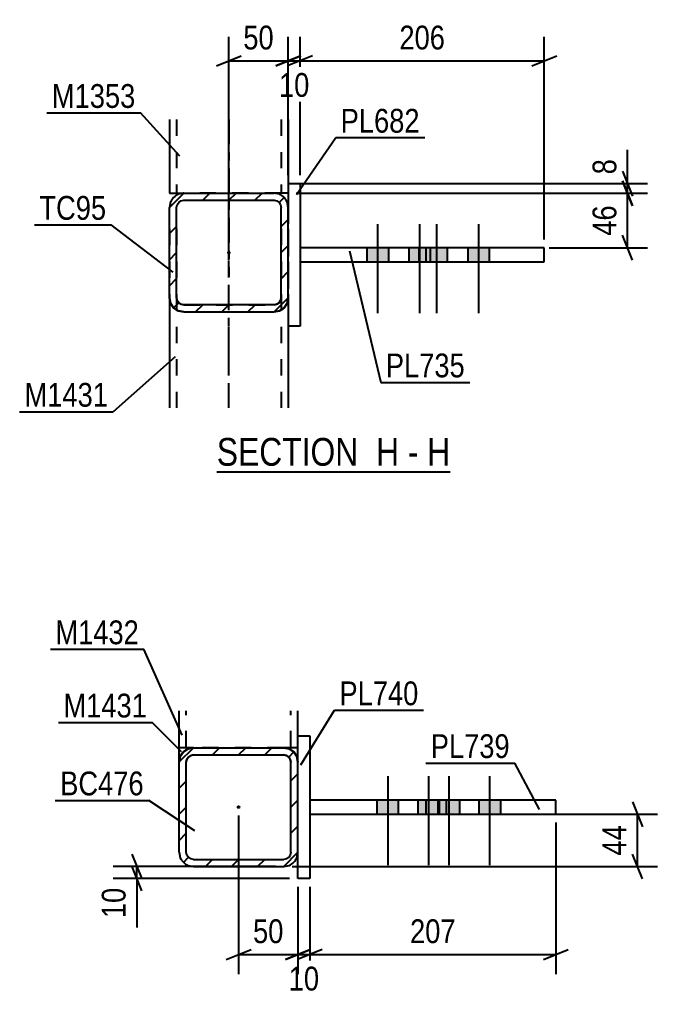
# Model space of a CAD drawing. Header units: millimetres. Extents: x 0 to 1189, y 0 to 841.
# Drawn here: x 740 to 816.7, y 201.8 to 319.3 of the extents above; entities that cross this region are included whole.
import ezdxf

# ---------------------------------------------------------------- set-up
doc = ezdxf.new("R2010")
doc.units = ezdxf.units.MM
doc.linetypes.add('DXK_LINE_DOT2', pattern=[3.9198, 1.9599, -1.9599])
doc.linetypes.add('DXK_LINE_DOT3', pattern=[5.9187, 2.979, -0.9799, 0.9799, -0.9799])
doc.styles.add('Arial Narrow', font='ARIALN.TTF', dxfattribs={"height": 0.2})

# ---------------------------------------------------------------- blocks, each defined once
blk = doc.blocks.new('Unknown-761549426-81 - 29731')
at = {"color": 6, "linetype": 'Continuous'}
blk.add_line((763.72, 264.83), (791.79, 264.83), dxfattribs=at)
at = {"color": 0, "linetype": 'Continuous'}
for points in [[(781.83, 265.58), (781.83, 269.08), (763.72, 269.08), (763.72, 265.58)], [(785.65, 265.58), (785.65, 269.08), (782.88, 269.08), (782.88, 265.58)], [(787.97, 265.58), (787.97, 269.08), (786.7, 269.08), (786.7, 265.58)], [(791.79, 265.58), (791.79, 269.08), (789.02, 269.08), (789.02, 265.58)]]:
    blk.add_wipeout(points, dxfattribs=at)
at = {"color": 7, "linetype": 'Continuous', "style": 'Arial Narrow'}
for s, p in [('SECTION ', (763.72, 265.58)), ('H', (782.88, 265.58)), ('H', (789.02, 265.58)), ('-', (786.7, 265.58))]:
    blk.add_text(s, height=3.34, dxfattribs=at).set_placement(p)
blk = doc.blocks.new('Part-761549426-29914 - 29912')
at = {"color": 7, "linetype": 'DXK_LINE_DOT2'}
for p, q in [((759.2, 231.64), (759.2, 233.69)), ((760.05, 227.84), (760.05, 233.69)), ((772.63, 227.84), (772.63, 233.69)), ((773.48, 227.84), (773.48, 233.69)), ((760.26, 231.51), (759.7, 231.14)), ((760.91, 231.64), (760.26, 231.51)), ((760.91, 231.64), (771.77, 231.64)), ((772.42, 231.51), (771.77, 231.64)), ((772.98, 231.14), (772.42, 231.51)), ((759.33, 230.58), (759.2, 229.93)), ((759.7, 231.14), (759.33, 230.58)), ((760.05, 229.93), (760.12, 230.26)), ((760.12, 230.26), (760.31, 230.53)), ((760.31, 230.53), (760.58, 230.72)), ((760.58, 230.72), (760.91, 230.78)), ((760.91, 230.78), (771.77, 230.78)), ((771.77, 230.78), (772.1, 230.72)), ((772.1, 230.72), (772.37, 230.53)), ((772.37, 230.53), (772.56, 230.26)), ((772.56, 230.26), (772.63, 229.93)), ((773.35, 230.58), (772.98, 231.14)), ((773.48, 229.93), (773.35, 230.58)), ((759.2, 227.84), (759.2, 229.93))]:
    blk.add_line(p, q, dxfattribs=at)
at = {"color": 2, "linetype": 'Continuous'}
blk.add_line((759.2, 229.93), (759.2, 231.64), dxfattribs=at)
blk = doc.blocks.new('Part-761549426-29915 - 29912')
at = {"linetype": 'Continuous'}
h = blk.add_hatch(dxfattribs=at)
h.set_pattern_fill('', scale=0.7, style=0, pattern_type=0)
h.set_pattern_definition([(45, (771.7689, 217.3561), (-1.57154, 1.57154), [])])
h.paths.add_polyline_path([(760.91, 217.36), (771.77, 217.36), (772.42, 217.49), (772.98, 217.86), (773.35, 218.41), (773.48, 219.07), (773.48, 229.93), (773.35, 230.58), (772.98, 231.14), (772.42, 231.51), (771.77, 231.64), (760.91, 231.64), (760.26, 231.51), (759.7, 231.14), (759.33, 230.58), (759.2, 229.93), (759.2, 219.07), (759.33, 218.41), (759.7, 217.86), (760.26, 217.49)])
h.paths.add_polyline_path([(760.12, 218.74), (760.05, 219.07), (760.05, 229.93), (760.12, 230.26), (760.31, 230.53), (760.58, 230.72), (760.91, 230.78), (771.77, 230.78), (772.1, 230.72), (772.37, 230.53), (772.56, 230.26), (772.63, 229.93), (772.63, 219.07), (772.56, 218.74), (772.37, 218.46), (772.1, 218.28), (771.77, 218.21), (760.91, 218.21), (760.58, 218.28), (760.31, 218.46)])
blk.add_hatch(color=246, dxfattribs=at).paths.add_polyline_path([(766.34, 224.4, -1), (766.34, 224.6, -1)])
at = {"color": 7, "linetype": 'DXK_LINE_DOT2'}
for p, q in [((759.7, 231.14), (760.26, 231.51)), ((760.26, 231.51), (760.91, 231.64)), ((760.91, 231.64), (771.77, 231.64)), ((771.77, 231.64), (772.42, 231.51)), ((772.42, 231.51), (772.98, 231.14)), ((759.2, 229.93), (759.33, 230.58)), ((759.33, 230.58), (759.7, 231.14)), ((760.12, 230.26), (760.05, 229.93)), ((760.31, 230.53), (760.12, 230.26)), ((760.58, 230.72), (760.31, 230.53)), ((760.91, 230.78), (760.58, 230.72)), ((760.91, 230.78), (771.77, 230.78)), ((772.1, 230.72), (771.77, 230.78)), ((772.37, 230.53), (772.1, 230.72)), ((772.56, 230.26), (772.37, 230.53)), ((772.63, 229.93), (772.56, 230.26)), ((772.98, 231.14), (773.35, 230.58)), ((773.35, 230.58), (773.48, 229.93)), ((759.2, 227.84), (759.2, 229.93)), ((760.05, 227.84), (760.05, 229.93)), ((772.63, 227.84), (772.63, 229.93)), ((773.48, 227.84), (773.48, 229.93))]:
    blk.add_line(p, q, dxfattribs=at)
at = {"color": 2, "linetype": 'Continuous'}
for p, q in [((760.91, 231.64), (760.26, 231.51)), ((760.91, 231.64), (771.77, 231.64)), ((772.42, 231.51), (771.77, 231.64)), ((759.33, 230.58), (759.2, 229.93)), ((760.05, 229.93), (760.12, 230.26)), ((760.12, 230.26), (760.31, 230.53)), ((760.31, 230.53), (760.58, 230.72)), ((760.58, 230.72), (760.91, 230.78)), ((760.91, 230.78), (771.77, 230.78)), ((771.77, 230.78), (772.1, 230.72)), ((772.1, 230.72), (772.37, 230.53)), ((772.37, 230.53), (772.56, 230.26)), ((772.56, 230.26), (772.63, 229.93)), ((773.48, 229.93), (773.35, 230.58)), ((759.2, 219.07), (759.2, 229.93)), ((760.05, 219.07), (760.05, 229.93)), ((772.63, 219.07), (772.63, 229.93)), ((773.48, 219.07), (773.48, 229.93)), ((759.2, 219.07), (759.33, 218.41)), ((760.12, 218.74), (760.05, 219.07)), ((760.31, 218.46), (760.12, 218.74)), ((760.58, 218.28), (760.31, 218.46)), ((772.37, 218.46), (772.1, 218.28)), ((772.56, 218.74), (772.37, 218.46)), ((772.63, 219.07), (772.56, 218.74)), ((773.35, 218.41), (773.48, 219.07)), ((760.26, 217.49), (760.91, 217.36)), ((760.91, 218.21), (760.58, 218.28)), ((760.91, 218.21), (771.77, 218.21)), ((760.91, 217.36), (771.77, 217.36)), ((772.1, 218.28), (771.77, 218.21)), ((771.77, 217.36), (772.42, 217.49))]:
    blk.add_line(p, q, dxfattribs=at)
at = {"color": 7, "linetype": 'DXK_LINE_DOT3'}
blk.add_line((766.34, 224.5), (766.34, 224.5), dxfattribs=at)
at = {"color": 246, "linetype": 'DXK_LINE_DOT2'}
blk.add_line((766.34, 224.5), (766.34, 224.5), dxfattribs=at)
at = {"color": 246, "linetype": 'Continuous'}
blk.add_circle((766.34, 224.5), 0.1, dxfattribs=at)
at = {"color": 2, "linetype": 'Continuous'}
for centre, start, end in [((760.91, 229.93), 112.5, 157.5), ((771.77, 229.93), 22.5, 67.5), ((760.91, 219.07), 202.5, 247.5), ((771.77, 219.07), 292.5, 337.5)]:
    blk.add_arc(centre, 1.71, start, end, dxfattribs=at)
blk = doc.blocks.new('Part-761549426-29916 - 29912')
at = {"color": 2, "linetype": 'Continuous'}
for p, q in [((759.2, 231.64), (759.2, 236.09)), ((773.48, 233.07), (773.48, 236.09)), ((760.91, 231.64), (759.2, 231.64)), ((773.35, 231.64), (771.77, 231.64)), ((773.48, 231.64), (773.35, 231.64))]:
    blk.add_line(p, q, dxfattribs=at)
at = {"color": 7, "linetype": 'DXK_LINE_DOT2'}
for p, q in [((760.05, 231.64), (760.05, 236.09)), ((772.63, 231.64), (772.63, 236.09)), ((773.48, 231.64), (773.48, 233.07)), ((760.31, 231.64), (760.26, 231.64)), ((771.77, 231.64), (760.91, 231.64)), ((772.56, 231.64), (772.42, 231.64)), ((773.48, 231.64), (773.48, 231.64))]:
    blk.add_line(p, q, dxfattribs=at)
blk = doc.blocks.new('Part-761549426-29941 - 29912')
at = {"color": 2, "linetype": 'Continuous'}
for p, q in [((773.48, 233.07), (774.91, 233.07)), ((773.48, 229.93), (773.48, 233.07)), ((774.91, 233.07), (774.91, 215.93)), ((773.48, 215.93), (773.48, 219.07)), ((774.91, 215.93), (773.48, 215.93))]:
    blk.add_line(p, q, dxfattribs=at)
at = {"color": 7, "linetype": 'DXK_LINE_DOT2'}
blk.add_line((773.48, 219.07), (773.48, 229.93), dxfattribs=at)
blk = doc.blocks.new('Bolt-761549426-30002 - 29912')
at = {"linetype": 'Continuous'}
for points in [[(782.98, 223.64), (785.55, 223.64), (785.55, 225.36), (782.98, 225.36)], [(787.91, 223.64), (790.48, 223.64), (790.48, 225.36), (787.91, 225.36)], [(790.32, 223.64), (792.89, 223.64), (792.89, 225.36), (790.32, 225.36)], [(795.25, 223.64), (797.82, 223.64), (797.82, 225.36), (795.25, 225.36)]]:
    blk.add_hatch(color=1, dxfattribs=at).paths.add_polyline_path(points)
at = {"color": 1, "linetype": 'Continuous'}
for p, q in [((784.27, 228.21), (784.27, 217.5)), ((789.19, 228.21), (789.19, 217.5)), ((791.61, 228.21), (791.61, 217.5)), ((796.53, 228.21), (796.53, 217.5)), ((782.98, 225.36), (782.98, 223.64)), ((785.55, 225.36), (785.55, 223.64)), ((787.91, 225.36), (787.91, 223.64)), ((790.32, 225.36), (790.32, 223.64)), ((790.48, 225.36), (790.48, 223.64)), ((792.89, 225.36), (792.89, 223.64)), ((795.25, 225.36), (795.25, 223.64)), ((797.82, 225.36), (797.82, 223.64))]:
    blk.add_line(p, q, dxfattribs=at)
blk = doc.blocks.new('Part-761549426-29986 - 29912')
at = {"color": 2, "linetype": 'Continuous'}
for p, q in [((804.49, 225.36), (774.91, 225.36)), ((774.91, 225.36), (774.91, 223.64)), ((788.89, 223.64), (788.89, 225.36)), ((804.49, 223.64), (804.49, 225.36)), ((774.91, 223.64), (804.49, 223.64))]:
    blk.add_line(p, q, dxfattribs=at)
at = {"color": 7, "linetype": 'DXK_LINE_DOT2'}
blk.add_line((791.34, 223.64), (791.34, 225.36), dxfattribs=at)
blk = doc.blocks.new('Part-761549426-29733 - 29731')
at = {"linetype": 'Continuous'}
blk.add_hatch(color=246, dxfattribs=at).paths.add_polyline_path([(765.17, 291.12, -1), (765.17, 291.32, -1)])
at = {"color": 7, "linetype": 'DXK_LINE_DOT3'}
blk.add_line((765.17, 272.53), (765.17, 300.62), dxfattribs=at)
at = {"color": 246, "linetype": 'DXK_LINE_DOT2'}
blk.add_line((765.17, 272.53), (765.17, 300.62), dxfattribs=at)
at = {"color": 7, "linetype": 'DXK_LINE_DOT2'}
for p, q in [((758.03, 294.06), (758.03, 285.79)), ((758.89, 294.06), (758.89, 272.53)), ((771.46, 294.06), (771.46, 272.53)), ((772.31, 294.06), (772.31, 282.38)), ((758.03, 285.79), (758.16, 285.14)), ((758.95, 285.47), (758.89, 285.79)), ((759.14, 285.19), (758.95, 285.47)), ((771.39, 285.47), (771.21, 285.19)), ((771.46, 285.79), (771.39, 285.47)), ((772.18, 285.14), (772.31, 285.79)), ((758.16, 285.14), (758.53, 284.58)), ((758.53, 284.58), (759.09, 284.21)), ((759.09, 284.21), (759.74, 284.08)), ((759.41, 285), (759.14, 285.19)), ((759.74, 284.94), (759.41, 285)), ((759.74, 284.94), (770.6, 284.94)), ((770.93, 285), (770.6, 284.94)), ((770.6, 284.08), (771.26, 284.21)), ((771.21, 285.19), (770.93, 285)), ((771.26, 284.21), (771.81, 284.58)), ((771.81, 284.58), (772.18, 285.14)), ((759.74, 284.08), (770.6, 284.08))]:
    blk.add_line(p, q, dxfattribs=at)
at = {"color": 2, "linetype": 'Continuous'}
for p, q in [((758.03, 285.79), (758.03, 272.53)), ((772.31, 282.38), (772.31, 272.53))]:
    blk.add_line(p, q, dxfattribs=at)
at = {"color": 246, "linetype": 'Continuous'}
blk.add_circle((765.17, 291.22), 0.1, dxfattribs=at)
blk = doc.blocks.new('Bolt-761549426-29820 - 29731')
at = {"linetype": 'Continuous'}
for points in [[(781.78, 290.09), (784.35, 290.09), (784.35, 291.8), (781.78, 291.8)], [(786.82, 290.09), (789.39, 290.09), (789.39, 291.8), (786.82, 291.8)], [(788.87, 290.09), (791.44, 290.09), (791.44, 291.8), (788.87, 291.8)], [(793.91, 290.09), (796.48, 290.09), (796.48, 291.8), (793.91, 291.8)]]:
    blk.add_hatch(color=1, dxfattribs=at).paths.add_polyline_path(points)
at = {"color": 1, "linetype": 'Continuous'}
for p, q in [((783.06, 294.66), (783.06, 283.95)), ((788.11, 294.66), (788.11, 283.95)), ((790.15, 294.66), (790.15, 283.95)), ((795.19, 294.66), (795.19, 283.95)), ((781.78, 291.8), (781.78, 290.09)), ((784.35, 291.8), (784.35, 290.09)), ((786.82, 291.8), (786.82, 290.09)), ((788.87, 291.8), (788.87, 290.09)), ((789.39, 291.8), (789.39, 290.09)), ((791.44, 291.8), (791.44, 290.09)), ((793.91, 291.8), (793.91, 290.09)), ((796.48, 291.8), (796.48, 290.09))]:
    blk.add_line(p, q, dxfattribs=at)
blk = doc.blocks.new('Part-761549426-29804 - 29731')
at = {"color": 2, "linetype": 'Continuous'}
for p, q in [((803.1, 291.8), (773.74, 291.8)), ((773.74, 291.8), (773.74, 290.09)), ((788.04, 290.09), (788.04, 291.8)), ((803.1, 290.09), (803.1, 291.8)), ((773.74, 290.09), (803.1, 290.09))]:
    blk.add_line(p, q, dxfattribs=at)
at = {"color": 7, "linetype": 'DXK_LINE_DOT2'}
blk.add_line((790.17, 290.09), (790.17, 291.8), dxfattribs=at)
blk = doc.blocks.new('Part-761549426-29732 - 29731')
at = {"linetype": 'Continuous'}
h = blk.add_hatch(dxfattribs=at)
h.set_pattern_fill('', scale=0.7, style=0, pattern_type=0)
h.set_pattern_definition([(45, (770.5999, 284.0803), (-1.57154, 1.57154), [])])
h.paths.add_polyline_path([(759.74, 284.08), (770.6, 284.08), (771.26, 284.21), (771.81, 284.58), (772.18, 285.14), (772.31, 285.79), (772.31, 296.65), (772.18, 297.31), (771.81, 297.86), (771.26, 298.24), (770.6, 298.37), (759.74, 298.37), (759.09, 298.24), (758.53, 297.86), (758.16, 297.31), (758.03, 296.65), (758.03, 285.79), (758.16, 285.14), (758.53, 284.58), (759.09, 284.21)])
h.paths.add_polyline_path([(758.95, 285.47), (758.89, 285.79), (758.89, 296.65), (758.95, 296.98), (759.14, 297.26), (759.41, 297.44), (759.74, 297.51), (770.6, 297.51), (770.93, 297.44), (771.21, 297.26), (771.39, 296.98), (771.46, 296.65), (771.46, 285.79), (771.39, 285.47), (771.21, 285.19), (770.93, 285), (770.6, 284.94), (759.74, 284.94), (759.41, 285), (759.14, 285.19)])
blk.add_hatch(color=246, dxfattribs=at).paths.add_polyline_path([(765.17, 291.12, -1), (765.17, 291.32, -1)])
at = {"color": 2, "linetype": 'Continuous'}
for p, q in [((759.74, 298.37), (759.09, 298.24)), ((759.74, 298.37), (770.6, 298.37)), ((771.26, 298.24), (770.6, 298.37)), ((758.16, 297.31), (758.03, 296.65)), ((758.95, 296.98), (759.14, 297.26)), ((759.14, 297.26), (759.41, 297.44)), ((759.41, 297.44), (759.74, 297.51)), ((759.74, 297.51), (770.6, 297.51)), ((770.6, 297.51), (770.93, 297.44)), ((770.93, 297.44), (771.21, 297.26)), ((771.21, 297.26), (771.39, 296.98)), ((772.31, 296.65), (772.18, 297.31)), ((758.03, 285.79), (758.03, 296.65)), ((758.89, 296.65), (758.95, 296.98)), ((758.89, 285.79), (758.89, 296.65)), ((771.39, 296.98), (771.46, 296.65)), ((771.46, 285.79), (771.46, 296.65)), ((772.31, 285.79), (772.31, 296.65)), ((758.03, 285.79), (758.16, 285.14)), ((758.95, 285.47), (758.89, 285.79)), ((759.14, 285.19), (758.95, 285.47)), ((771.39, 285.47), (771.21, 285.19)), ((771.46, 285.79), (771.39, 285.47)), ((772.18, 285.14), (772.31, 285.79)), ((759.09, 284.21), (759.74, 284.08)), ((759.41, 285), (759.14, 285.19)), ((759.74, 284.94), (759.41, 285)), ((770.6, 284.94), (759.74, 284.94)), ((770.93, 285), (770.6, 284.94)), ((770.6, 284.08), (771.26, 284.21)), ((771.21, 285.19), (770.93, 285)), ((759.74, 284.08), (770.6, 284.08))]:
    blk.add_line(p, q, dxfattribs=at)
at = {"color": 7, "linetype": 'DXK_LINE_DOT2'}
for p, q in [((758.03, 285.79), (758.03, 294.06)), ((758.89, 285.79), (758.89, 294.06)), ((771.46, 285.79), (771.46, 294.06)), ((772.31, 285.79), (772.31, 294.06)), ((758.16, 285.14), (758.03, 285.79)), ((758.89, 285.79), (758.95, 285.47)), ((758.95, 285.47), (759.14, 285.19)), ((771.21, 285.19), (771.39, 285.47)), ((771.39, 285.47), (771.46, 285.79)), ((772.31, 285.79), (772.18, 285.14)), ((758.53, 284.58), (758.16, 285.14)), ((759.09, 284.21), (758.53, 284.58)), ((759.74, 284.08), (759.09, 284.21)), ((759.14, 285.19), (759.41, 285)), ((759.41, 285), (759.74, 284.94)), ((759.74, 284.94), (770.6, 284.94)), ((770.6, 284.94), (770.93, 285)), ((771.26, 284.21), (770.6, 284.08)), ((770.93, 285), (771.21, 285.19)), ((771.81, 284.58), (771.26, 284.21)), ((772.18, 285.14), (771.81, 284.58)), ((759.74, 284.08), (770.6, 284.08))]:
    blk.add_line(p, q, dxfattribs=at)
at = {"color": 7, "linetype": 'DXK_LINE_DOT3'}
blk.add_line((765.17, 291.22), (765.17, 291.22), dxfattribs=at)
at = {"color": 246, "linetype": 'DXK_LINE_DOT2'}
blk.add_line((765.17, 291.22), (765.17, 291.22), dxfattribs=at)
at = {"color": 246, "linetype": 'Continuous'}
blk.add_circle((765.17, 291.22), 0.1, dxfattribs=at)
at = {"color": 2, "linetype": 'Continuous'}
for centre, start, end in [((759.74, 296.65), 112.5, 157.5), ((770.6, 296.65), 22.5, 67.5), ((759.74, 285.79), 202.5, 247.5), ((770.6, 285.79), 292.5, 337.5)]:
    blk.add_arc(centre, 1.71, start, end, dxfattribs=at)
blk = doc.blocks.new('Part-761549426-29754 - 29731')
at = {"color": 2, "linetype": 'Continuous'}
for p, q in [((758.03, 307.24), (758.03, 298.36)), ((772.31, 307.24), (772.31, 299.52)), ((758.03, 298.36), (759.69, 298.36)), ((772.18, 298.36), (770.65, 298.36)), ((772.31, 298.36), (772.18, 298.36))]:
    blk.add_line(p, q, dxfattribs=at)
at = {"color": 7, "linetype": 'DXK_LINE_DOT2'}
for p, q in [((758.89, 307.24), (758.89, 298.36)), ((771.46, 307.24), (771.46, 298.36)), ((772.31, 299.52), (772.31, 298.36)), ((758.89, 298.36), (758.95, 298.36)), ((758.95, 298.36), (759.41, 298.36)), ((771.46, 298.36), (759.69, 298.36)), ((770.65, 298.36), (770.6, 298.36))]:
    blk.add_line(p, q, dxfattribs=at)
at = {"color": 7, "linetype": 'DXK_LINE_DOT3'}
blk.add_line((765.17, 307.24), (765.17, 288.36), dxfattribs=at)
blk = doc.blocks.new('Part-761549426-29758 - 29731')
at = {"color": 2, "linetype": 'Continuous'}
for p, q in [((772.31, 299.52), (772.31, 296.65)), ((772.31, 299.52), (773.74, 299.52)), ((773.74, 299.52), (773.74, 282.38)), ((772.31, 285.79), (772.31, 282.38)), ((773.74, 282.38), (772.31, 282.38))]:
    blk.add_line(p, q, dxfattribs=at)
at = {"color": 7, "linetype": 'DXK_LINE_DOT2'}
blk.add_line((772.31, 296.65), (772.31, 285.79), dxfattribs=at)
blk = doc.blocks.new('StraightDimension-761549426-30827 - 29912')
at = {"color": 7, "linetype": 'Continuous'}
for p, q in [((753.5, 218.86), (754.7, 215.86)), ((770.77, 217.36), (751.25, 217.36)), ((754.7, 214.43), (753.5, 217.43)), ((754.1, 215.93), (754.1, 217.36)), ((772.48, 215.93), (751.25, 215.93)), ((754.1, 215.93), (754.1, 210.02)), ((754.1, 215.93), (754.1, 210.02))]:
    blk.add_line(p, q, dxfattribs=at)
at = {"color": 0}
blk.add_wipeout([(753.35, 215.4), (749.15, 215.4), (749.15, 210.55), (753.35, 210.55)], dxfattribs=at)
at = {"color": 3, "style": 'Arial Narrow'}
blk.add_text('10', height=2.863, rotation=90.0002, dxfattribs=at).set_placement((752.75, 211.15))
blk = doc.blocks.new('StraightDimension-761549426-30840 - 29912')
at = {"color": 7, "linetype": 'Continuous'}
for p, q in [((813.71, 225.14), (814.91, 222.14)), ((775.91, 223.64), (816.71, 223.64)), ((814.31, 217.36), (814.31, 223.64)), ((814.91, 215.86), (813.71, 218.86)), ((772.77, 217.36), (816.71, 217.36))]:
    blk.add_line(p, q, dxfattribs=at)
at = {"color": 0}
blk.add_wipeout([(813.56, 222.93), (809.36, 222.93), (809.36, 218.07), (813.56, 218.07)], dxfattribs=at)
at = {"color": 3, "style": 'Arial Narrow'}
blk.add_text('44', height=2.863, rotation=90.0002, dxfattribs=at).set_placement((812.96, 218.67))
blk = doc.blocks.new('StraightDimension-761549426-30852 - 29912')
at = {"color": 7, "linetype": 'Continuous'}
for p, q in [((804.49, 222.64), (804.49, 204.39)), ((774.91, 214.93), (774.91, 204.39)), ((776.41, 207.39), (773.41, 206.19)), ((774.91, 206.79), (804.49, 206.79)), ((802.99, 206.19), (805.99, 207.39))]:
    blk.add_line(p, q, dxfattribs=at)
at = {"color": 0}
blk.add_wipeout([(793.05, 207.54), (793.05, 211.74), (786.36, 211.74), (786.36, 207.54)], dxfattribs=at)
at = {"color": 3, "style": 'Arial Narrow'}
blk.add_text('207', height=2.863, dxfattribs=at).set_placement((786.96, 208.14))
blk = doc.blocks.new('StraightDimension-761549426-30853 - 29912')
at = {"color": 7, "linetype": 'Continuous'}
for p, q in [((773.48, 214.93), (773.48, 203.94)), ((774.91, 214.93), (774.91, 203.94)), ((771.98, 206.19), (774.98, 207.39)), ((776.41, 207.39), (773.41, 206.19)), ((773.48, 206.79), (774.91, 206.79))]:
    blk.add_line(p, q, dxfattribs=at)
at = {"color": 0}
blk.add_wipeout([(776.63, 201.84), (776.63, 206.04), (771.77, 206.04), (771.77, 201.84)], dxfattribs=at)
at = {"color": 3, "style": 'Arial Narrow'}
blk.add_text('10', height=2.863, dxfattribs=at).set_placement((772.37, 202.44))
blk = doc.blocks.new('StraightDimension-761549426-30854 - 29912')
at = {"color": 7, "linetype": 'Continuous'}
for p, q in [((766.34, 223.5), (766.34, 204.39)), ((773.48, 214.93), (773.48, 204.39)), ((764.84, 206.19), (767.84, 207.39)), ((766.34, 206.79), (773.48, 206.79)), ((774.98, 207.39), (771.98, 206.19))]:
    blk.add_line(p, q, dxfattribs=at)
at = {"color": 0}
blk.add_wipeout([(772.34, 207.54), (772.34, 211.74), (767.48, 211.74), (767.48, 207.54)], dxfattribs=at)
at = {"color": 3, "style": 'Arial Narrow'}
blk.add_text('50', height=2.863, dxfattribs=at).set_placement((768.08, 208.14))
blk = doc.blocks.new('StraightDimension-761549426-30731 - 29731')
at = {"color": 7, "linetype": 'Continuous'}
for p, q in [((773.74, 300.52), (773.74, 317.16)), ((803.1, 292.8), (803.1, 317.16)), ((775.24, 314.91), (772.24, 313.71)), ((801.6, 313.71), (804.6, 314.91)), ((773.74, 314.31), (803.1, 314.31))]:
    blk.add_line(p, q, dxfattribs=at)
at = {"color": 0}
blk.add_wipeout([(791.77, 315.06), (791.77, 319.26), (785.08, 319.26), (785.08, 315.06)], dxfattribs=at)
at = {"color": 3, "style": 'Arial Narrow'}
blk.add_text('206', height=2.863, dxfattribs=at).set_placement((785.68, 315.66))
blk = doc.blocks.new('StraightDimension-761549426-30732 - 29731')
at = {"color": 7, "linetype": 'Continuous'}
for p, q in [((772.31, 300.52), (772.31, 316.71)), ((773.74, 300.52), (773.74, 316.71)), ((770.81, 313.71), (773.81, 314.91)), ((775.24, 314.91), (772.24, 313.71)), ((772.31, 314.31), (773.74, 314.31))]:
    blk.add_line(p, q, dxfattribs=at)
at = {"color": 0}
blk.add_wipeout([(775.46, 309.36), (775.46, 313.56), (770.6, 313.56), (770.6, 309.36)], dxfattribs=at)
at = {"color": 3, "style": 'Arial Narrow'}
blk.add_text('10', height=2.863, dxfattribs=at).set_placement((771.2, 309.96))
blk = doc.blocks.new('StraightDimension-761549426-30733 - 29731')
at = {"color": 7, "linetype": 'Continuous'}
for p, q in [((765.17, 292.22), (765.17, 317.16)), ((772.31, 300.52), (772.31, 317.16)), ((763.67, 313.71), (766.67, 314.91)), ((773.81, 314.91), (770.81, 313.71)), ((765.17, 314.31), (772.31, 314.31))]:
    blk.add_line(p, q, dxfattribs=at)
at = {"color": 0}
blk.add_wipeout([(771.17, 315.06), (771.17, 319.26), (766.31, 319.26), (766.31, 315.06)], dxfattribs=at)
at = {"color": 3, "style": 'Arial Narrow'}
blk.add_text('50', height=2.863, dxfattribs=at).set_placement((766.91, 315.66))
blk = doc.blocks.new('StraightDimension-761549426-30769 - 29731')
at = {"color": 7, "linetype": 'Continuous'}
for p, q in [((813.12, 299.52), (813.12, 303.6)), ((813.12, 299.52), (813.12, 303.6)), ((812.52, 301.02), (813.72, 298.02)), ((773.31, 299.52), (815.52, 299.52)), ((813.72, 296.86), (812.52, 299.86)), ((813.12, 298.36), (813.12, 299.52)), ((773.25, 298.36), (815.52, 298.36))]:
    blk.add_line(p, q, dxfattribs=at)
at = {"color": 0}
blk.add_wipeout([(812.37, 303.07), (808.17, 303.07), (808.17, 300.04), (812.37, 300.04)], dxfattribs=at)
at = {"color": 3, "style": 'Arial Narrow'}
blk.add_text('8', height=2.86, rotation=90.0002, dxfattribs=at).set_placement((811.77, 300.64))
blk = doc.blocks.new('StraightDimension-761549426-30770 - 29731')
at = {"color": 7, "linetype": 'Continuous'}
for p, q in [((812.52, 299.86), (813.72, 296.86)), ((773.25, 298.36), (815.52, 298.36)), ((813.12, 291.8), (813.12, 298.36)), ((813.72, 290.3), (812.52, 293.3)), ((803.69, 291.8), (815.52, 291.8))]:
    blk.add_line(p, q, dxfattribs=at)
at = {"color": 0}
blk.add_wipeout([(812.37, 297.51), (808.17, 297.51), (808.17, 292.65), (812.37, 292.65)], dxfattribs=at)
at = {"color": 3, "style": 'Arial Narrow'}
blk.add_text('46', height=2.863, rotation=90.0002, dxfattribs=at).set_placement((811.77, 293.25))
blk = doc.blocks.new('Mark-761549426-30812 - 29912')
at = {"color": 30, "linetype": 'Continuous'}
for p in [(743.71, 243.5), (759.57, 233.15)]:
    blk.add_line(p, (754.96, 243.5), dxfattribs=at)
at = {"color": 0}
blk.add_wipeout([(754.36, 244.1), (754.36, 247.1), (744.31, 247.1), (744.31, 244.1)], dxfattribs=at)
blk.add_wipeout([(754.36, 244.1), (754.36, 247.1), (744.31, 247.1), (744.31, 244.1)], dxfattribs=at)
at = {"color": 3, "style": 'Arial Narrow'}
blk.add_text('M1432', height=2.863, dxfattribs=at).set_placement((744.31, 244.1))
blk = doc.blocks.new('Mark-761549426-30806 - 29912')
at = {"color": 30, "linetype": 'Continuous'}
for p in [(744.68, 234.69), (759.47, 231.15)]:
    blk.add_line(p, (755.93, 234.69), dxfattribs=at)
at = {"color": 0}
blk.add_wipeout([(755.33, 235.29), (755.33, 238.29), (745.28, 238.29), (745.28, 235.29)], dxfattribs=at)
blk.add_wipeout([(755.33, 235.29), (755.33, 238.29), (745.28, 238.29), (745.28, 235.29)], dxfattribs=at)
at = {"color": 3, "style": 'Arial Narrow'}
blk.add_text('M1431', height=2.863, dxfattribs=at).set_placement((745.28, 235.29))
blk = doc.blocks.new('Mark-761549426-30809 - 29912')
at = {"color": 30, "linetype": 'Continuous'}
for p in [(744.29, 225.32), (761.06, 221.67)]:
    blk.add_line(p, (755.54, 225.32), dxfattribs=at)
at = {"color": 0}
blk.add_wipeout([(754.94, 225.92), (754.94, 228.92), (744.89, 228.92), (744.89, 225.92)], dxfattribs=at)
blk.add_wipeout([(754.94, 225.92), (754.94, 228.92), (744.89, 228.92), (744.89, 225.92)], dxfattribs=at)
at = {"color": 3, "style": 'Arial Narrow'}
blk.add_text('BC476', height=2.863, dxfattribs=at).set_placement((744.89, 225.92))
blk = doc.blocks.new('Mark-761549426-30815 - 29912')
at = {"color": 30, "linetype": 'Continuous'}
for p, q in [((773.81, 229.6), (777.87, 236.16)), ((777.87, 236.16), (788.57, 236.16))]:
    blk.add_line(p, q, dxfattribs=at)
at = {"color": 0}
blk.add_wipeout([(787.97, 236.76), (787.97, 239.76), (778.47, 239.76), (778.47, 236.76)], dxfattribs=at)
blk.add_wipeout([(787.97, 236.76), (787.97, 239.76), (778.47, 239.76), (778.47, 236.76)], dxfattribs=at)
at = {"color": 3, "style": 'Arial Narrow'}
blk.add_text('PL740', height=2.863, dxfattribs=at).set_placement((778.47, 236.76))
blk = doc.blocks.new('Mark-761549426-30818 - 29912')
at = {"color": 30, "linetype": 'Continuous'}
for p in [(788.85, 229.81), (802.53, 224.2)]:
    blk.add_line(p, (799.55, 229.81), dxfattribs=at)
at = {"color": 0}
blk.add_wipeout([(798.95, 230.41), (798.95, 233.41), (789.45, 233.41), (789.45, 230.41)], dxfattribs=at)
blk.add_wipeout([(798.95, 230.41), (798.95, 233.41), (789.45, 233.41), (789.45, 230.41)], dxfattribs=at)
at = {"color": 3, "style": 'Arial Narrow'}
blk.add_text('PL739', height=2.863, dxfattribs=at).set_placement((789.45, 230.41))
blk = doc.blocks.new('Mark-761549426-30702 - 29731')
at = {"color": 30, "linetype": 'Continuous'}
for p in [(741.79, 294.57), (758.46, 288.88)]:
    blk.add_line(p, (751.03, 294.57), dxfattribs=at)
at = {"color": 0}
blk.add_wipeout([(750.43, 295.17), (750.43, 298.17), (742.39, 298.17), (742.39, 295.17)], dxfattribs=at)
blk.add_wipeout([(750.43, 295.17), (750.43, 298.17), (742.39, 298.17), (742.39, 295.17)], dxfattribs=at)
at = {"color": 3, "style": 'Arial Narrow'}
blk.add_text('TC95', height=2.863, dxfattribs=at).set_placement((742.39, 295.17))
blk = doc.blocks.new('Mark-761549426-30705 - 29731')
at = {"color": 30, "linetype": 'Continuous'}
for p in [(758.7, 278.67), (740, 272.08)]:
    blk.add_line(p, (751.25, 272.08), dxfattribs=at)
at = {"color": 0}
blk.add_wipeout([(750.65, 272.68), (750.65, 275.68), (740.6, 275.68), (740.6, 272.68)], dxfattribs=at)
blk.add_wipeout([(750.65, 272.68), (750.65, 275.68), (740.6, 275.68), (740.6, 272.68)], dxfattribs=at)
at = {"color": 3, "style": 'Arial Narrow'}
blk.add_text('M1431', height=2.863, dxfattribs=at).set_placement((740.6, 272.68))
blk = doc.blocks.new('Mark-761549426-30708 - 29731')
at = {"color": 30, "linetype": 'Continuous'}
for p in [(743.29, 308.03), (759.29, 302.83)]:
    blk.add_line(p, (754.55, 308.03), dxfattribs=at)
at = {"color": 0}
blk.add_wipeout([(753.95, 308.63), (753.95, 311.63), (743.89, 311.63), (743.89, 308.63)], dxfattribs=at)
blk.add_wipeout([(753.95, 308.63), (753.95, 311.63), (743.89, 311.63), (743.89, 308.63)], dxfattribs=at)
at = {"color": 3, "style": 'Arial Narrow'}
blk.add_text('M1353', height=2.863, dxfattribs=at).set_placement((743.89, 308.63))
blk = doc.blocks.new('Mark-761549426-30711 - 29731')
at = {"color": 30, "linetype": 'Continuous'}
for p, q in [((773.32, 298.22), (778.02, 305.05)), ((778.02, 305.05), (788.72, 305.05))]:
    blk.add_line(p, q, dxfattribs=at)
at = {"color": 0}
blk.add_wipeout([(788.12, 305.65), (788.12, 308.65), (778.62, 308.65), (778.62, 305.65)], dxfattribs=at)
blk.add_wipeout([(788.12, 305.65), (788.12, 308.65), (778.62, 308.65), (778.62, 305.65)], dxfattribs=at)
at = {"color": 3, "style": 'Arial Narrow'}
blk.add_text('PL682', height=2.863, dxfattribs=at).set_placement((778.62, 305.65))
blk = doc.blocks.new('Mark-761549426-30714 - 29731')
at = {"color": 30, "linetype": 'Continuous'}
for p, q in [((779.66, 291.42), (783.45, 275.61)), ((783.45, 275.61), (794.15, 275.61))]:
    blk.add_line(p, q, dxfattribs=at)
at = {"color": 0}
blk.add_wipeout([(793.55, 276.21), (793.55, 279.21), (784.05, 279.21), (784.05, 276.21)], dxfattribs=at)
blk.add_wipeout([(793.55, 276.21), (793.55, 279.21), (784.05, 279.21), (784.05, 276.21)], dxfattribs=at)
at = {"color": 3, "style": 'Arial Narrow'}
blk.add_text('PL735', height=2.863, dxfattribs=at).set_placement((784.05, 276.21))

msp = doc.modelspace()

# ---------------------------------------------------------------- block references
for name in ['Part-761549426-29754 - 29731', 'Part-761549426-29733 - 29731', 'Part-761549426-29758 - 29731', 'Part-761549426-29732 - 29731', 'Bolt-761549426-29820 - 29731', 'Part-761549426-29804 - 29731', 'Unknown-761549426-81 - 29731', 'Part-761549426-29916 - 29912', 'Part-761549426-29914 - 29912', 'Part-761549426-29941 - 29912', 'Part-761549426-29915 - 29912', 'Bolt-761549426-30002 - 29912', 'Part-761549426-29986 - 29912']:
    msp.add_blockref(name, (0, 0))

# ---------------------------------------------------------------- next in the draw order: block references
for name in ['StraightDimension-761549426-30731 - 29731', 'Mark-761549426-30708 - 29731', 'Mark-761549426-30702 - 29731', 'Mark-761549426-30705 - 29731', 'Mark-761549426-30812 - 29912', 'Mark-761549426-30815 - 29912', 'Mark-761549426-30809 - 29912', 'StraightDimension-761549426-30827 - 29912']:
    msp.add_blockref(name, (0, 0))

# ---------------------------------------------------------------- next in the draw order: block references
for name in ['StraightDimension-761549426-30732 - 29731', 'Mark-761549426-30806 - 29912', 'StraightDimension-761549426-30840 - 29912']:
    msp.add_blockref(name, (0, 0))

# ---------------------------------------------------------------- next in the draw order: block references
for name in ['StraightDimension-761549426-30733 - 29731', 'Mark-761549426-30818 - 29912', 'StraightDimension-761549426-30852 - 29912']:
    msp.add_blockref(name, (0, 0))

# ---------------------------------------------------------------- next in the draw order: block references
for name in ['StraightDimension-761549426-30769 - 29731', 'StraightDimension-761549426-30853 - 29912']:
    msp.add_blockref(name, (0, 0))

# ---------------------------------------------------------------- next in the draw order: block references
for name in ['StraightDimension-761549426-30770 - 29731', 'StraightDimension-761549426-30854 - 29912']:
    msp.add_blockref(name, (0, 0))

# ---------------------------------------------------------------- next in the draw order: block references
for name in ['Mark-761549426-30711 - 29731', 'Mark-761549426-30714 - 29731']:
    msp.add_blockref(name, (0, 0))

doc.saveas('drawing.dxf')
